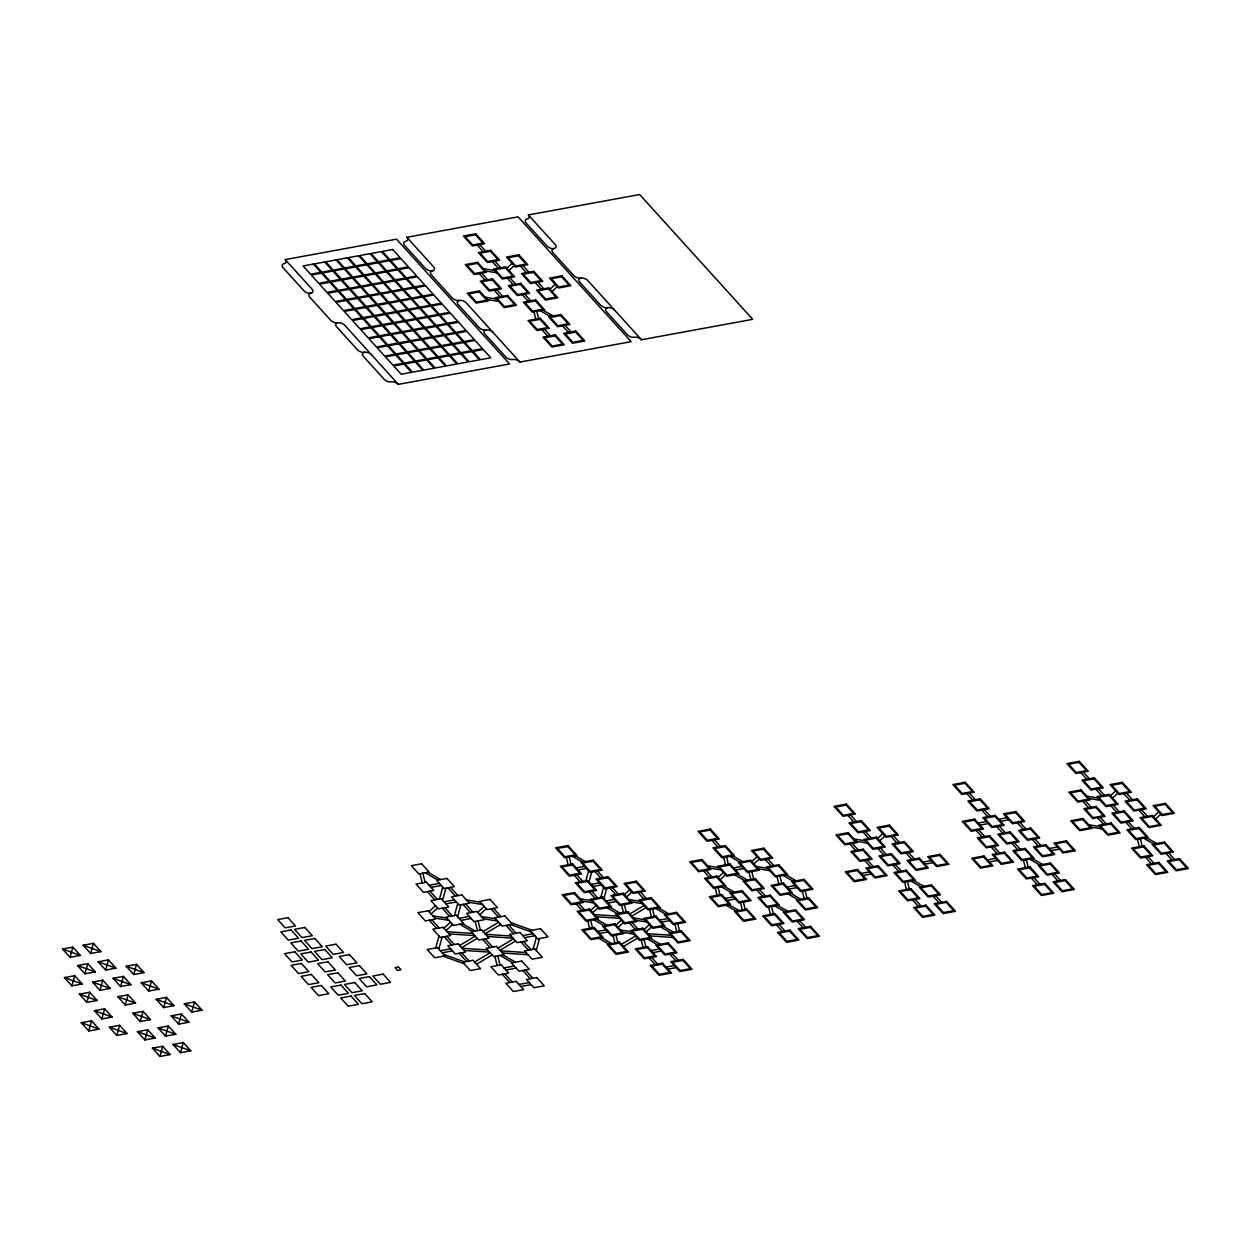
<?xml version="1.0" encoding="UTF-8"?>
<svg xmlns="http://www.w3.org/2000/svg" width="1251" height="1251" viewBox="0 0 1251 1251"><rect width="100%" height="100%" fill="white"/><g stroke="black" fill="none" stroke-linecap="round" stroke-linejoin="round"><path stroke-width="1.5" d="M70.04 957.296L72.855 947.132L62.55 949.024L70.04 957.296L80.345 955.404L72.855 947.132M71.901 985.866L74.716 975.717L64.411 977.594L71.901 985.866L82.191 983.974L74.716 975.717M85.005 973.825L87.82 963.661L77.531 965.553L85.005 973.825L95.311 971.933L87.82 963.661M90.635 953.512L93.45 943.348L83.16 945.24L90.635 953.512L100.94 951.62L93.45 943.348M86.866 1002.395L89.681 992.246L79.392 994.138L86.866 1002.395L97.171 1000.503L89.681 992.246M88.727 1030.98L91.542 1020.816L81.237 1022.708L88.727 1030.98L99.032 1029.088L91.542 1020.816M99.986 990.354L102.801 980.19L92.496 982.082L99.986 990.354L110.291 988.462L102.801 980.19M105.616 970.041L108.43 959.877L98.125 961.769L105.616 970.041L115.921 968.149L108.43 959.877M101.847 1018.924L104.662 1008.775L94.357 1010.667L101.847 1018.924L112.152 1017.032L104.662 1008.775M120.596 986.57L123.411 976.405L113.106 978.298L120.596 986.57L130.886 984.678L123.411 976.405M116.828 1035.453L119.643 1025.304L109.337 1027.196L116.828 1035.453L127.117 1033.561L119.643 1025.304M125.272 1004.991L128.087 994.826L117.782 996.719L125.272 1004.991L135.561 1003.099L128.087 994.826M133.701 974.513L136.515 964.365L126.226 966.257L133.701 974.513L144.006 972.621L136.515 964.365M140.237 1021.52L143.052 1011.355L132.747 1013.247L140.237 1021.52L150.542 1019.628L143.052 1011.355M148.681 991.042L151.496 980.893L141.191 982.786L148.681 991.042L158.986 989.15L151.496 980.893M144.913 1039.941L147.727 1029.776L137.422 1031.668L144.913 1039.941L155.218 1038.049L147.727 1029.776M163.662 1007.587L166.477 997.422L156.172 999.314L163.662 1007.587L173.967 1005.695L166.477 997.422M159.893 1056.469L162.708 1046.321L152.403 1048.197L159.893 1056.469L170.183 1054.577L162.708 1046.321M165.523 1036.156L168.338 1026.008L158.033 1027.884L165.523 1036.156L175.812 1034.264L168.338 1026.008M178.627 1024.116L181.442 1013.951L171.152 1015.843L178.627 1024.116L188.932 1022.223L181.442 1013.951M180.488 1052.685L183.303 1042.536L172.998 1044.429L180.488 1052.685L190.793 1050.793L183.303 1042.536M191.747 1012.059L194.562 1001.91L184.257 1003.802L191.747 1012.059L202.052 1010.167L194.562 1001.91M439.461 899.047L442.76 887.1M442.604 900.173L445.919 888.226M435.692 947.945L438.992 935.983M438.835 949.071L442.135 937.108M454.426 915.576L457.741 903.629M457.569 916.702L460.884 904.754M533.082 949.337L536.382 937.39M536.226 950.463L539.525 938.516M585.843 880.829L588.58 870.915M588.986 881.955L591.723 872.041M600.808 897.358L603.561 887.444M603.952 898.484L606.704 888.57M506.905 268.167L512.144 263.336M509.001 270.466L514.239 265.65M549.971 289.169L555.209 284.352M552.066 291.483L557.305 286.667M428.984 911.666L435.536 905.646M431.079 913.981L437.631 907.96M443.964 928.211L450.516 922.175M446.06 930.509L452.612 924.489M477.679 912.37L484.231 906.35M479.774 914.684L486.326 908.664M590.722 910.4L595.961 905.583M592.802 912.698L598.056 907.882M624.437 894.559L629.675 889.742M626.532 896.873L631.771 892.057M615.992 925.036L621.247 920.22M618.088 927.351L623.326 922.519M644.077 929.524L649.332 924.692M646.173 931.823L651.427 927.007M718.137 877.389L723.375 872.572M720.232 879.703L725.471 874.871M751.851 861.564L757.105 856.732M753.946 863.862L759.185 859.046M877.53 838.483L882.784 833.666M879.625 840.797L884.879 835.981M1110.466 795.73L1115.704 790.898M1112.561 798.029L1117.8 793.212M1153.531 816.731L1158.77 811.915M1155.627 819.045L1160.865 814.229M459.617 945.49L475.224 936.201M483.042 931.542L498.649 922.253M461.588 947.664L477.21 938.375M485.013 933.731L500.619 924.442M474.598 962.019L490.204 952.73M498.007 948.086L513.629 938.782M476.568 964.193L492.175 954.904M499.978 950.26L515.6 940.971M629.925 913.887L643.968 905.521M631.896 916.06L645.938 907.694M621.481 944.349L635.524 935.983M623.451 946.522L637.494 938.156M285.259 259.598L396.52 239.16L509.595 363.963L398.334 384.385A5.317 2.955 21.6 0 0 391.266 381.852A5.317 2.955 21.6 0 1 384.182 379.334L363.369 356.332A5.317 2.955 21.6 0 1 364.479 352.297A5.317 2.955 21.6 0 1 357.411 349.764L336.582 326.777A5.317 2.955 21.6 0 1 337.707 322.742A5.317 2.955 21.6 0 1 330.639 320.209L309.81 297.222A5.317 2.955 21.6 0 1 310.92 293.187A5.317 2.955 21.6 0 0 312.046 289.153L285.259 259.598A5.317 2.955 21.6 0 1 284.149 263.633A5.317 2.955 21.6 0 0 283.023 267.667L303.852 290.654A5.317 2.955 21.6 0 0 310.92 293.187M406.825 237.268L518.086 216.845L631.145 341.648L519.884 362.071A5.317 2.955 21.6 0 0 512.816 359.537A5.317 2.955 21.6 0 1 505.748 357.004L484.919 334.017A5.317 2.955 21.6 0 1 486.045 329.983A5.317 2.955 21.6 0 1 478.977 327.449L458.147 304.462A5.317 2.955 21.6 0 1 459.258 300.428A5.317 2.955 21.6 0 1 452.19 297.894L431.376 274.907A5.317 2.955 21.6 0 1 432.486 270.873A5.317 2.955 21.6 0 0 433.612 266.838L406.825 237.268A5.317 2.955 21.6 0 1 405.715 241.302A5.317 2.955 21.6 0 0 404.589 245.352L425.418 268.339A5.317 2.955 21.6 0 0 432.486 270.873M528.391 214.953L639.652 194.531L752.711 319.333L641.45 339.756A5.317 2.955 21.6 0 0 634.382 337.223A5.317 2.955 21.6 0 1 627.314 334.689L606.485 311.702A5.317 2.955 21.6 0 1 607.611 307.668A5.317 2.955 21.6 0 1 600.543 305.135L579.713 282.147A5.317 2.955 21.6 0 1 580.824 278.113A5.317 2.955 21.6 0 1 573.756 275.58L552.926 252.593A5.317 2.955 21.6 0 1 554.052 248.558A5.317 2.955 21.6 0 0 555.163 244.508L528.391 214.953A5.317 2.955 21.6 0 1 527.265 218.988A5.317 2.955 21.6 0 0 526.155 223.022L546.984 246.025A5.317 2.955 21.6 0 0 554.052 248.558M429.109 885.286L439.414 883.394M430.985 887.35L441.275 885.458M576.242 867.897L584.483 866.38M578.118 869.961L586.359 868.444M444.089 901.815L454.379 899.922M445.95 903.879L456.255 901.987M591.207 884.426L599.448 882.909M593.083 886.49L601.324 884.973M459.054 918.343L469.36 916.451M733.602 867.944L741.843 866.427M978.173 823.049L986.413 821.532M998.783 819.264L1007.024 817.747M460.931 920.408L471.236 918.515M735.479 870.008L743.72 868.491M980.049 825.113L988.29 823.596M1000.644 821.328L1008.885 819.812M606.188 900.955L614.429 899.438M608.064 903.019L616.305 901.502M440.321 950.697L450.61 948.805M522.73 935.576L533.035 933.684M725.158 898.406L733.399 896.904M786.973 887.068L795.214 885.552M861.141 873.448L869.382 871.931M922.957 862.095L931.197 860.579M442.182 952.777L452.487 950.885M524.607 937.64L534.896 935.748M727.034 900.47L735.275 898.969M788.849 889.133L797.09 887.616M863.018 875.512L871.259 873.996M924.833 864.16L933.074 862.658M597.743 931.416L605.984 929.9M659.558 920.064L667.799 918.562M987.524 859.89L995.765 858.374M1049.323 848.538L1057.58 847.021M599.62 933.481L607.861 931.979M661.435 922.143L669.676 920.627M989.385 861.955L997.626 860.438M1051.2 850.602L1059.441 849.085M503.981 967.93L514.286 966.038M505.857 969.994L516.163 968.102M651.114 950.541L659.355 949.024M652.991 952.605L661.232 951.088M518.962 984.459L529.267 982.567M520.838 986.523L531.128 984.646M666.095 967.07L674.336 965.553M667.956 969.134L676.197 967.617M594.522 914.59L617.556 916.154M596.492 916.78L619.526 918.328M647.893 933.715L670.927 935.263M649.863 935.889L672.897 937.452M447.139 931.714L472.737 933.434M485.529 934.309L511.127 936.029M449.109 933.887L474.708 935.623M487.499 936.483L513.098 938.203M462.119 948.242L487.718 949.978M500.509 950.838L526.108 952.558M464.09 950.416L489.688 952.152M502.48 953.012L528.078 954.732M483.308 268.637L494.536 270.435M485.404 270.951L496.631 272.749M485.169 297.222L496.397 299.005M487.249 299.521L498.492 301.319M1086.869 796.199L1098.097 797.997M1088.949 798.513L1100.192 800.296M1088.73 824.769L1099.957 826.567M1090.809 827.083L1102.053 828.881M853.933 838.968L865.176 840.75M856.028 841.266L867.271 843.065M756.339 866.521L767.582 868.303M758.434 868.82L769.678 870.618M707.644 865.817L718.887 867.615M709.739 868.131L720.983 869.914M628.925 899.532L640.168 901.314M631.02 901.83L642.263 903.629M580.229 898.828L591.473 900.611M582.325 901.142L593.568 902.925M633.6 917.953L644.844 919.735M635.696 920.251L646.939 922.05M466.451 899.969L480.493 902.221M468.546 902.284L482.589 904.52M620.48 929.993L631.724 931.792M622.576 932.308L633.819 934.09M481.432 916.498L495.474 918.75M483.511 918.813L497.57 921.064M432.737 915.81L446.779 918.046M434.816 918.109L448.874 920.361M511.112 922.753L532.05 930.244M510.611 924.536L531.55 932.042M443.667 954.404L464.606 961.91M443.167 956.202L464.105 963.708M83.16 945.24L100.94 951.62M126.226 966.257L144.006 972.621M62.55 949.024L80.345 955.404M98.125 961.769L115.921 968.149M141.191 982.786L158.986 989.15M77.531 965.553L95.311 971.933M113.106 978.298L130.886 984.678M184.257 1003.802L202.052 1010.167M156.172 999.314L173.967 1005.695M92.496 982.082L110.291 988.462M64.411 977.594L82.191 983.974M117.782 996.719L135.561 1003.099M171.152 1015.843L188.932 1022.223M79.392 994.138L97.171 1000.503M132.747 1013.247L150.542 1019.628M158.033 1027.884L175.812 1034.264M94.357 1010.667L112.152 1017.032M137.422 1031.668L155.218 1038.049M172.998 1044.429L190.793 1050.793M109.337 1027.196L127.117 1033.561M81.237 1022.708L99.032 1029.088M152.403 1048.197L170.183 1054.577M542.981 310.123L553.098 315.971M540.104 310.655L550.221 316.503M1146.542 837.685L1156.659 843.534M1143.664 838.201L1153.782 844.065M1032.497 858.608L1042.615 864.472M1029.62 859.14L1039.737 865.004M913.621 880.438L923.738 886.302M910.744 880.97L920.845 886.818M786.081 874.934L796.183 880.798M783.204 875.465L793.306 881.314M732.711 855.809L742.813 861.673M729.833 856.341L739.935 862.205M790.757 893.355L800.859 899.219M787.864 893.886L797.982 899.735M737.386 874.23L747.488 880.094M734.509 874.762L744.611 880.626M777.637 905.411L787.739 911.26M774.76 905.927L784.862 911.791M724.266 886.287L734.384 892.135M721.389 886.818L731.491 892.667M728.942 904.708L739.044 910.556M726.065 905.239L736.167 911.088M575.351 855.762L585.452 861.626M572.458 856.294L582.575 862.142M658.667 907.945L668.769 913.793M655.79 908.476L665.892 914.325M663.343 926.365L673.445 932.214M660.45 926.897L670.567 932.746M609.972 907.241L620.074 913.105M607.095 907.773L617.196 913.637M650.223 938.406L660.325 944.27M647.346 938.938L657.447 944.802M596.852 919.297L606.954 925.146M593.975 919.813L604.077 925.677M601.528 937.718L611.63 943.567M598.65 938.25L608.752 944.098M427.983 872.228L440.618 879.562M425.105 872.76L437.741 880.078M462.604 923.723L475.239 931.041M459.727 924.239L472.362 931.573M502.855 954.888L515.49 962.207M499.978 955.42L512.613 962.738M1126.463 793.165L1132.468 799.78M1141.444 809.694L1147.433 816.309M1123.898 793.634L1129.888 800.249M1138.863 810.163L1144.853 816.778M1168.575 852.916L1174.564 859.531M1166.01 853.385L1171.999 860M1083.397 772.148L1089.386 778.763M1098.378 788.677L1104.367 795.292M1113.359 805.222L1119.348 811.821M1128.324 821.751L1134.313 828.35M1080.833 772.633L1086.822 779.232M1095.798 789.162L1101.787 795.761M1110.779 805.691L1116.768 812.306M1125.759 822.22L1131.748 828.834M1147.98 856.7L1153.969 863.315M1145.4 857.17L1151.389 863.784M1085.258 800.734L1091.247 807.348M1100.239 817.263L1106.228 823.877M1082.694 801.203L1088.683 807.818M1097.659 817.732L1103.648 824.346M641.45 339.756L587.892 280.646A5.317 2.955 21.6 0 0 580.824 278.113M522.918 265.603L528.907 272.218M537.883 282.132L543.872 288.746M520.338 266.072L526.327 272.687M535.303 282.617L541.308 289.216M1019.909 822.36L1025.898 828.975M1034.89 838.905L1040.879 845.504M1017.344 822.845L1023.334 829.46M1032.31 839.374L1038.299 845.989M565.014 325.354L571.019 331.968M562.45 325.823L568.439 332.438M1054.546 873.855L1060.535 880.454M1051.966 874.324L1057.955 880.939M479.837 244.602L485.841 251.201M494.817 261.131L500.807 267.73M509.798 277.659L515.787 284.258M524.763 294.188L530.752 300.803M477.272 245.071L483.261 251.686M492.237 261.6L498.226 268.214M507.218 278.129L513.207 284.743M522.199 294.657L528.188 301.272M969.369 793.087L975.358 799.702M984.334 809.616L990.323 816.231M999.314 826.145L1005.304 832.759M1014.28 842.674L1020.284 849.288M966.788 793.556L972.778 800.171M981.754 810.101L987.758 816.7M996.734 826.63L1002.723 833.229M1011.715 843.158L1017.704 849.773M544.42 329.138L550.409 335.753M541.839 329.607L547.829 336.222M1033.936 877.639L1039.925 884.238M1031.356 878.108L1037.345 884.723M481.698 273.171L487.687 279.786M496.678 289.7L502.667 296.315M479.133 273.641L485.122 280.255M494.098 290.169L500.087 296.784M978.704 829.929L984.693 836.544M993.685 846.458L999.674 853.073M976.14 830.398L982.129 837.013M991.105 846.943L997.094 853.542M519.884 362.071L466.342 302.961A5.317 2.955 21.6 0 0 459.258 300.428M893.542 835.934L899.532 842.533M908.523 852.463L914.512 859.077M890.962 836.403L896.951 843.018M905.943 852.932L911.932 859.546M935.654 895.669L941.643 902.284M933.074 896.154L939.063 902.753M850.477 814.917L856.466 821.532M865.457 831.446L871.447 838.061M880.423 847.975L886.412 854.589M895.403 864.504L901.392 871.118M847.897 815.386L853.886 822.001M862.877 831.915L868.866 838.53M877.858 848.444L883.847 855.058M892.823 864.973L898.812 871.587M915.044 899.453L921.049 906.068M912.479 899.922L918.469 906.537M852.338 843.487L858.327 850.101M867.318 860.016L873.307 866.63M849.757 843.972L855.747 850.571M864.738 860.5L870.727 867.115M398.334 384.385L344.776 325.276A5.317 2.955 21.6 0 0 337.707 322.742M767.864 858.999L773.853 865.614M765.284 859.468L771.273 866.083M799.67 920.642L805.66 927.257M797.09 921.111L803.079 927.726M714.493 839.874L720.482 846.489M759.42 889.477L765.409 896.076M711.913 840.359L717.902 846.958M756.839 889.946L762.829 896.56M779.06 924.426L785.049 931.041M776.496 924.896L782.485 931.51M706.049 870.352L712.038 876.967M703.469 870.821L709.458 877.436M640.449 892.01L646.439 898.625M637.869 892.479L643.858 899.094M597.384 870.993L603.373 877.608M612.349 887.522L618.338 894.137M672.256 953.653L678.245 960.252M594.804 871.478L600.793 878.077M609.784 888.007L615.773 894.606M669.676 954.122L675.665 960.737M632.005 922.472L637.994 929.086M629.425 922.957L635.414 929.571M576.774 874.777L582.763 881.392M591.754 891.306L597.743 897.921M651.646 957.437L657.635 964.036M574.193 875.247L580.183 881.861M589.174 891.775L595.163 898.39M649.081 957.906L655.071 964.521M578.634 903.363L584.624 909.977M576.054 903.832L582.043 910.447M493.598 908.382L501.088 916.655M508.563 924.911L516.053 933.183M523.543 941.456L531.034 949.712M491.017 908.867L498.508 917.124M505.998 925.396L513.489 933.653M520.963 941.925L528.454 950.181M450.532 887.381L458.022 895.638M465.497 903.91L472.987 912.167M525.404 970.025L532.895 978.298M447.952 887.85L455.442 896.107M462.933 904.379L470.423 912.651M522.824 970.495L530.315 978.767M485.153 938.86L492.644 947.116M482.573 939.329L490.064 947.601M429.922 891.165L437.412 899.422M444.903 907.694L452.393 915.951M504.794 973.81L512.284 982.066M427.357 891.635L434.832 899.891M442.322 908.163L449.813 916.42M502.23 974.279L509.72 982.551M431.783 919.735L439.273 928.007M446.763 936.264L454.254 944.536M461.728 952.793L469.219 961.065M429.202 920.204L436.693 928.477M444.183 936.733L451.674 945.005M459.164 953.262L466.639 961.534M1140.365 838.811L1142.241 846.176M1137.487 839.343L1139.348 846.708M1026.32 859.75L1028.197 867.115M1023.443 860.281L1025.32 867.647M907.444 881.58L909.305 888.945M904.567 882.111L906.428 889.477M805.175 890.712L807.036 898.077M802.298 891.244L804.158 898.609M779.905 876.075L781.766 883.441M777.012 876.607L778.888 883.972M771.46 906.537L773.321 913.902M768.567 907.069L770.444 914.434M751.804 871.587L753.681 878.953M748.927 872.119L750.788 879.484M743.36 902.065L745.236 909.43M740.483 902.581L742.359 909.962M726.534 856.951L728.395 864.316M723.657 857.482L725.517 864.848M718.09 887.412L719.95 894.793M715.212 887.944L717.073 895.309M536.804 311.249L538.681 318.63M533.927 311.78L535.803 319.146M677.761 923.723L679.621 931.088M674.883 924.254L676.744 931.62M652.475 909.086L654.351 916.451M649.597 909.602L651.474 916.983M644.03 939.548L645.907 946.913M641.153 940.08L643.03 947.445M624.39 904.598L626.266 911.963M621.512 905.13L623.373 912.495M615.945 935.06L617.822 942.441M613.068 935.592L614.929 942.957M590.675 920.423L592.536 927.789M587.782 920.955L589.659 928.32M569.158 856.904L571.035 864.269M566.281 857.42L568.157 864.801M497.71 955.827L500.04 965.037M494.817 956.358L497.163 965.569M478.054 920.877L480.4 930.087M475.177 921.408L477.507 930.619M422.822 873.182L425.168 882.393M419.945 873.714L422.291 882.925M364.479 352.297A5.317 2.955 21.6 0 1 371.547 354.831M486.045 329.983A5.317 2.955 21.6 0 1 493.113 332.516M607.611 307.668A5.317 2.955 21.6 0 1 614.679 310.201M475.755 233.781L463.386 236.048L472.378 245.962L484.731 243.695L475.755 233.781M313.36 264.07L303.055 265.963L310.545 274.235L320.85 272.343L313.36 264.07M324.681 261.991L314.392 263.883L321.867 272.155L332.172 270.263L324.681 261.991M336.019 259.911L325.713 261.803L333.204 270.075L343.509 268.183L336.019 259.911M347.356 257.831L337.051 259.723L344.541 267.995L354.846 266.103L347.356 257.831M358.677 255.751L348.388 257.643L355.878 265.9L366.168 264.024L358.677 255.751M370.015 253.672L359.709 255.564L367.2 263.82L377.505 261.944L370.015 253.672M381.352 251.592L371.047 253.484L378.537 261.74L388.842 259.848L381.352 251.592M392.689 249.512L382.384 251.404L389.874 259.661L400.164 257.769L392.689 249.512M475.474 234.797L465.169 236.689L472.659 244.946L482.964 243.054L475.474 234.797M321.585 273.171L311.296 275.048L318.786 283.32L329.076 281.428L321.585 273.171M332.922 271.092L322.617 272.968L330.108 281.24L340.413 279.348L332.922 271.092M344.26 268.996L333.954 270.888L341.445 279.161L351.75 277.269L344.26 268.996M355.597 266.916L345.292 268.809L352.782 277.081L363.071 275.189L355.597 266.916M366.918 264.837L356.613 266.729L364.104 275.001L374.409 273.109L366.918 264.837M378.255 262.757L367.95 264.649L375.441 272.921L385.746 271.029L378.255 262.757M389.593 260.677L379.288 262.569L386.778 270.841L397.067 268.949L389.593 260.677M400.914 258.597L390.609 260.489L398.099 268.762L408.405 266.87L400.914 258.597M490.72 250.309L478.367 252.577L487.343 262.491L499.712 260.224L490.72 250.309M490.439 251.326L480.149 253.218L487.624 261.475L497.929 259.582L490.439 251.326M329.826 282.257L319.521 284.149L327.011 292.406L337.317 290.513L329.826 282.257M341.163 280.177L330.858 282.069L338.349 290.326L348.654 288.434L341.163 280.177M352.501 278.097L342.195 279.989L349.686 288.246L359.975 286.354L352.501 278.097M363.822 276.018L353.517 277.91L361.007 286.166L371.312 284.274L363.822 276.018M375.159 273.938L364.854 275.83L372.345 284.086L382.65 282.194L375.159 273.938M386.496 271.858L376.191 273.75L383.682 282.007L393.971 280.115L386.496 271.858M397.818 269.778L387.513 271.67L395.003 279.927L405.308 278.035L397.818 269.778M409.155 267.698L398.85 269.591L406.34 277.847L416.646 275.955L409.155 267.698M477.616 262.35L465.247 264.618L474.238 274.548L486.592 272.28L477.616 262.35M518.821 254.797L506.452 257.065L515.443 266.979L527.797 264.712L518.821 254.797M477.335 263.367L467.03 265.259L474.52 273.531L484.825 271.639L477.335 263.367M518.539 255.798L508.234 257.69L515.725 265.963L526.03 264.07L518.539 255.798M338.067 291.342L327.762 293.234L335.252 301.507L345.557 299.614L338.067 291.342M349.404 289.262L339.099 291.155L346.59 299.427L356.879 297.535L349.404 289.262M360.726 287.183L350.421 289.075L357.911 297.347L368.216 295.455L360.726 287.183M372.063 285.103L361.758 286.995L369.248 295.267L379.553 293.375L372.063 285.103M383.4 283.023L373.095 284.915L380.585 293.187L390.875 291.295L383.4 283.023M394.722 280.943L384.417 282.835L391.907 291.108L402.212 289.216L394.722 280.943M406.059 278.864L395.754 280.756L403.244 289.028L413.549 287.136L406.059 278.864M417.396 276.784L407.091 278.676L414.581 286.948L424.871 285.056L417.396 276.784M505.701 266.838L493.347 269.106L502.323 279.02L514.693 276.752L505.701 266.838M505.42 267.855L495.115 269.747L502.605 278.003L512.91 276.111L505.42 267.855M346.308 300.443L336.003 302.335L343.493 310.592L353.783 308.7L346.308 300.443M357.63 298.363L347.325 300.256L354.815 308.512L365.12 306.62L357.63 298.363M368.967 296.284L358.662 298.176L366.152 306.432L376.457 304.54L368.967 296.284M380.304 294.204L369.999 296.096L377.489 304.353L387.779 302.461L380.304 294.204M391.626 292.124L381.32 294.016L388.811 302.273L399.116 300.381L391.626 292.124M402.963 290.044L392.658 291.921L400.148 300.193L410.453 298.301L402.963 290.044M414.3 287.949L403.995 289.841L411.485 298.113L421.775 296.221L414.3 287.949M425.621 285.869L415.332 287.761L422.807 296.034L433.112 294.141L425.621 285.869M492.581 278.879L480.228 281.162L489.204 291.076L501.573 288.809L492.581 278.879M533.802 271.326L521.432 273.594L530.424 283.508L542.778 281.24L533.802 271.326M492.3 279.896L482.01 281.788L489.485 290.06L499.79 288.168L492.3 279.896M533.52 272.343L523.215 274.235L530.705 282.491L540.995 280.599L533.52 272.343M354.533 309.529L344.244 311.421L351.719 319.693L362.024 317.801L354.533 309.529M365.871 307.449L355.565 309.341L363.056 317.613L373.361 315.721L365.871 307.449M377.208 305.369L366.903 307.261L374.393 315.533L384.683 313.641L377.208 305.369M388.529 303.289L378.24 305.181L385.715 313.438L396.02 311.562L388.529 303.289M399.867 301.21L389.561 303.102L397.052 311.358L407.357 309.482L399.867 301.21M411.204 299.13L400.899 301.022L408.389 309.278L418.678 307.386L411.204 299.13M422.525 297.05L412.236 298.942L419.71 307.199L430.016 305.307L422.525 297.05M433.862 294.97L423.557 296.862L431.048 305.119L441.353 303.227L433.862 294.97M479.477 290.936L467.108 293.203L476.099 303.117L488.453 300.85L479.477 290.936M520.682 283.367L508.313 285.635L517.304 295.549L529.658 293.281L520.682 283.367M561.887 275.799L549.517 278.066L558.509 287.996L570.878 285.728L561.887 275.799M479.196 291.952L468.89 293.844L476.381 302.101L486.67 300.209L479.196 291.952M520.4 284.384L510.095 286.276L517.586 294.532L527.891 292.656L520.4 284.384M561.605 276.815L551.3 278.707L558.79 286.979L569.096 285.087L561.605 276.815M362.774 318.63L352.469 320.506L359.96 328.778L370.265 326.886L362.774 318.63M374.112 316.534L363.806 318.426L371.297 326.699L381.586 324.807L374.112 316.534M385.433 314.454L375.144 316.347L382.618 324.619L392.923 322.727L385.433 314.454M396.77 312.375L386.465 314.267L393.956 322.539L404.261 320.647L396.77 312.375M408.107 310.295L397.802 312.187L405.293 320.459L415.598 318.567L408.107 310.295M419.429 308.215L409.14 310.107L416.614 318.38L426.919 316.487L419.429 308.215M430.766 306.135L420.461 308.027L427.951 316.3L438.257 314.408L430.766 306.135M442.103 304.056L431.798 305.948L439.289 314.22L449.594 312.328L442.103 304.056M507.562 295.408L495.193 297.691L504.184 307.605L516.554 305.338L507.562 295.408M548.767 287.855L536.413 290.123L545.389 300.037L557.758 297.769L548.767 287.855M507.28 296.424L496.975 298.317L504.466 306.589L514.771 304.697L507.28 296.424M548.485 288.872L538.18 290.764L545.671 299.02L555.976 297.128L548.485 288.872M371.015 327.715L360.71 329.607L368.201 337.864L378.506 335.972L371.015 327.715M382.337 325.635L372.047 327.527L379.522 335.784L389.827 333.892L382.337 325.635M393.674 323.556L383.369 325.448L390.859 333.704L401.164 331.812L393.674 323.556M405.011 321.476L394.706 323.368L402.196 331.624L412.502 329.732L405.011 321.476M416.333 319.396L406.043 321.288L413.518 329.545L423.823 327.653L416.333 319.396M427.67 317.316L417.365 319.208L424.855 327.465L435.16 325.573L427.67 317.316M439.007 315.236L428.702 317.129L436.192 325.385L446.498 323.493L439.007 315.236M450.329 313.157L440.039 315.049L447.514 323.305L457.819 321.413L450.329 313.157M535.647 299.896L523.293 302.163L532.269 312.093L544.638 309.81L535.647 299.896M535.365 300.912L525.076 302.805L532.551 311.077L542.856 309.185L535.365 300.912M379.241 336.8L368.951 338.693L376.426 346.965L386.731 345.073L379.241 336.8M390.578 334.721L380.273 336.613L387.763 344.885L398.068 342.993L390.578 334.721M401.915 332.641L391.61 334.533L399.1 342.805L409.405 340.913L401.915 332.641M413.237 330.561L402.947 332.453L410.422 340.725L420.727 338.833L413.237 330.561M424.574 328.481L414.269 330.373L421.759 338.646L432.064 336.754L424.574 328.481M435.911 326.402L425.606 328.294L433.096 336.566L443.401 334.674L435.911 326.402M447.233 324.322L436.943 326.214L444.418 334.486L454.723 332.594L447.233 324.322M458.57 322.242L448.265 324.134L455.755 332.406L466.06 330.514L458.57 322.242M387.482 345.901L377.176 347.794L384.667 356.05L394.972 354.158L387.482 345.901M398.819 343.822L388.514 345.714L396.004 353.97L406.309 352.078L398.819 343.822M410.14 341.742L399.851 343.634L407.326 351.891L417.631 349.999L410.14 341.742M421.478 339.662L411.172 341.554L418.663 349.811L428.968 347.919L421.478 339.662M432.815 337.582L422.51 339.459L430 347.731L440.305 345.839L432.815 337.582M444.136 335.503L433.847 337.379L441.337 345.651L451.627 343.759L444.136 335.503M455.473 333.407L445.168 335.299L452.659 343.572L462.964 341.679L455.473 333.407M466.811 331.327L456.506 333.219L463.996 341.492L474.301 339.6L466.811 331.327M540.323 318.317L527.969 320.584L536.945 330.514L549.314 328.231L540.323 318.317M560.933 314.533L548.563 316.8L557.555 326.73L569.909 324.462L560.933 314.533M540.041 319.333L529.736 321.226L537.226 329.498L547.531 327.606L540.041 319.333M560.651 315.549L550.346 317.441L557.837 325.713L568.142 323.821L560.651 315.549M395.723 354.987L385.417 356.879L392.908 365.151L403.213 363.259L395.723 354.987M407.044 352.907L396.755 354.799L404.245 363.071L414.534 361.179L407.044 352.907M418.381 350.827L408.076 352.719L415.567 360.976L425.872 359.1L418.381 350.827M429.719 348.748L419.413 350.64L426.904 358.896L437.209 357.02L429.719 348.748M441.056 346.668L430.751 348.56L438.241 356.816L448.53 354.924L441.056 346.668M452.377 344.588L442.072 346.48L449.562 354.737L459.868 352.845L452.377 344.588M463.714 342.508L453.409 344.4L460.9 352.657L471.205 350.765L463.714 342.508M475.052 340.428L464.746 342.321L472.237 350.577L482.526 348.685L475.052 340.428M555.303 334.846L542.934 337.113L551.926 347.043L564.279 344.76L555.303 334.846M575.898 331.062L563.544 333.329L572.536 343.259L584.889 340.991L575.898 331.062M555.022 335.862L544.717 337.754L552.207 346.027L562.512 344.134L555.022 335.862M575.616 332.078L565.327 333.97L572.817 342.242L583.107 340.35L575.616 332.078M403.964 364.072L393.658 365.964L401.149 374.237L411.438 372.345L403.964 364.072M415.285 361.992L404.98 363.885L412.47 372.157L422.775 370.265L415.285 361.992M426.622 359.913L416.317 361.805L423.808 370.077L434.113 368.185L426.622 359.913M437.959 357.833L427.654 359.725L435.145 367.997L445.434 366.105L437.959 357.833M449.281 355.753L438.976 357.645L446.466 365.918L456.771 364.025L449.281 355.753M460.618 353.673L450.313 355.565L457.803 363.838L468.109 361.946L460.618 353.673M471.955 351.594L461.65 353.486L469.141 361.758L479.43 359.866L471.955 351.594M483.277 349.514L472.972 351.406L480.462 359.678L490.767 357.786L483.277 349.514M421.634 863.769L411.329 865.661L418.819 873.917L429.109 872.025L421.634 863.769M568.017 845.535L555.647 847.818L564.639 857.733L576.992 855.465L568.017 845.535M567.735 846.552L557.43 848.444L564.92 856.716L575.21 854.824L567.735 846.552M710.396 829.069L698.042 831.336L707.018 841.251L719.388 838.983L710.396 829.069M846.38 804.096L834.026 806.363L843.002 816.293L855.371 814.01L846.38 804.096M965.272 782.282L952.902 784.549L961.894 794.463L974.248 792.196L965.272 782.282M1079.316 761.343L1066.947 763.61L1075.938 773.525L1088.292 771.257L1079.316 761.343M426.294 882.19L416.004 884.082L423.479 892.338L433.784 890.446L426.294 882.19M446.904 878.405L436.599 880.297L444.089 888.554L454.394 886.662L446.904 878.405M710.115 830.085L699.809 831.978L707.3 840.234L717.605 838.342L710.115 830.085M846.098 805.112L835.809 807.004L843.283 815.277L853.589 813.385L846.098 805.112M964.99 783.282L954.685 785.175L962.175 793.447L972.48 791.555L964.99 783.282M1079.034 762.359L1068.729 764.252L1076.22 772.508L1086.525 770.616L1079.034 762.359M572.677 863.956L560.323 866.239L569.299 876.153L581.668 873.886L572.677 863.956M593.287 860.188L580.917 862.455L589.909 872.369L602.278 870.102L593.287 860.188M572.395 864.973L562.106 866.865L569.58 875.137L579.885 873.245L572.395 864.973M593.005 861.204L582.7 863.081L590.191 871.353L600.496 869.461L593.005 861.204M287.98 917.687L277.675 919.579L285.165 927.835L295.471 925.959L287.98 917.687M725.377 845.598L713.007 847.865L721.999 857.779L734.353 855.512L725.377 845.598M861.36 820.625L848.991 822.892L857.983 832.822L870.352 830.555L861.36 820.625M980.252 798.81L967.883 801.078L976.875 810.992L989.228 808.725L980.252 798.81M1094.281 777.872L1081.927 780.139L1090.903 790.053L1103.273 787.786L1094.281 777.872M441.275 898.718L430.97 900.611L438.46 908.867L448.765 906.975L441.275 898.718M461.885 894.934L451.58 896.826L459.07 905.083L469.36 903.191L461.885 894.934M725.095 846.614L714.79 848.506L722.28 856.763L732.586 854.871L725.095 846.614M861.079 821.641L850.774 823.533L858.264 831.806L868.569 829.913L861.079 821.641M979.971 799.827L969.666 801.703L977.156 809.976L987.446 808.083L979.971 799.827M1094 778.888L1083.71 780.78L1091.185 789.037L1101.49 787.145L1094 778.888M291.092 929.962L280.787 931.854L288.277 940.127L298.582 938.234L291.092 929.962M304.822 927.444L294.532 929.337L302.007 937.609L312.312 935.717L304.822 927.444M587.657 880.501L575.288 882.768L584.28 892.682L596.649 890.415L587.657 880.501M608.267 876.716L595.898 878.984L604.89 888.898L617.243 886.631L608.267 876.716M701.952 859.531L689.598 861.798L698.574 871.728L710.943 869.445L701.952 859.531M763.767 848.178L751.413 850.461L760.389 860.375L772.758 858.108L763.767 848.178M848.241 832.681L835.887 834.949L844.863 844.863L857.232 842.595L848.241 832.681M889.445 825.113L877.092 827.38L886.068 837.294L898.437 835.027L889.445 825.113M1081.177 789.913L1068.807 792.18L1077.799 802.11L1090.153 799.827L1081.177 789.913M1122.382 782.344L1110.012 784.627L1119.004 794.541L1131.357 792.274L1122.382 782.344M428.155 910.759L417.865 912.651L425.34 920.924L435.645 919.032L428.155 910.759M489.97 899.406L479.665 901.299L487.155 909.571L497.46 907.679L489.97 899.406M587.376 881.502L577.071 883.394L584.561 891.666L594.866 889.774L587.376 881.502M607.986 877.733L597.681 879.625L605.171 887.882L615.461 885.989L607.986 877.733M701.67 860.547L691.381 862.439L698.856 870.712L709.161 868.82L701.67 860.547M763.485 849.194L753.18 851.087L760.671 859.359L770.976 857.467L763.485 849.194M847.959 833.698L837.654 835.59L845.144 843.846L855.449 841.954L847.959 833.698M889.164 826.129L878.874 828.021L886.349 836.278L896.654 834.386L889.164 826.129M1080.895 790.929L1070.59 792.821L1078.081 801.093L1088.37 799.201L1080.895 790.929M1122.1 783.361L1111.795 785.253L1119.285 793.525L1129.59 791.633L1122.1 783.361M301.069 940.987L290.779 942.879L298.254 951.151L308.559 949.259L301.069 940.987M314.814 938.469L304.509 940.361L311.999 948.618L322.305 946.726L314.814 938.469M574.537 892.542L562.184 894.809L571.16 904.723L583.529 902.456L574.537 892.542M636.352 881.189L623.983 883.456L632.975 893.386L645.344 891.119L636.352 881.189M730.052 864.019L717.683 866.286L726.675 876.2L739.028 873.933L730.052 864.019M750.647 860.235L738.293 862.502L747.269 872.416L759.638 870.149L750.647 860.235M876.341 837.154L863.972 839.437L872.963 849.351L885.317 847.083L876.341 837.154M974.623 819.124L962.254 821.391L971.245 831.305L983.599 829.038L974.623 819.124M995.217 815.339L982.864 817.607L991.84 827.521L1004.209 825.253L995.217 815.339M1015.828 811.555L1003.458 813.822L1012.45 823.737L1024.804 821.469L1015.828 811.555M1109.262 794.401L1096.892 796.668L1105.884 806.582L1118.253 804.315L1109.262 794.401M456.255 915.247L445.95 917.139L453.441 925.396L463.746 923.504L456.255 915.247M476.85 911.463L466.56 913.355L474.035 921.612L484.34 919.72L476.85 911.463M574.256 893.558L563.951 895.45L571.441 903.707L581.746 901.815L574.256 893.558M636.071 882.205L625.766 884.097L633.256 892.37L643.561 890.477L636.071 882.205M729.771 865.035L719.466 866.927L726.956 875.184L737.261 873.292L729.771 865.035M750.365 861.251L740.076 863.143L747.551 871.4L757.856 869.508L750.365 861.251M876.06 838.17L865.755 840.062L873.245 848.334L883.534 846.442L876.06 838.17M974.341 820.14L964.036 822.016L971.527 830.289L981.816 828.397L974.341 820.14M994.936 816.356L984.631 818.248L992.121 826.504L1002.426 824.612L994.936 816.356M1015.546 812.571L1005.241 814.464L1012.731 822.72L1023.037 820.828L1015.546 812.571M1108.98 795.417L1098.675 797.309L1106.165 805.566L1116.471 803.674L1108.98 795.417M294.829 951.776L284.524 953.669L292.015 961.925L302.32 960.033L294.829 951.776M336.034 944.208L325.729 946.1L333.219 954.372L343.525 952.48L336.034 944.208M602.638 897.03L590.269 899.297L599.26 909.211L611.614 906.944L602.638 897.03M623.233 893.245L610.879 895.513L619.855 905.427L632.224 903.159L623.233 893.245M716.932 876.06L704.563 878.327L713.555 888.257L725.924 885.974L716.932 876.06M778.747 864.722L766.378 866.99L775.37 876.904L787.723 874.637L778.747 864.722M863.221 849.21L850.852 851.478L859.844 861.392L872.197 859.124L863.221 849.21M904.426 841.642L892.072 843.909L901.048 853.823L913.418 851.556L904.426 841.642M1096.142 806.442L1083.788 808.709L1092.764 818.639L1105.133 816.356L1096.142 806.442M1137.347 798.873L1124.993 801.156L1133.969 811.07L1146.338 808.803L1137.347 798.873M443.135 927.288L432.83 929.18L440.321 937.452L450.626 935.56L443.135 927.288M504.951 915.951L494.645 917.843L502.136 926.1L512.441 924.208L504.951 915.951M602.356 898.046L592.051 899.938L599.542 908.195L609.831 906.303L602.356 898.046M622.951 894.262L612.646 896.154L620.136 904.41L630.441 902.518L622.951 894.262M716.651 877.076L706.346 878.968L713.836 887.24L724.141 885.348L716.651 877.076M778.466 865.723L768.161 867.615L775.651 875.888L785.956 873.996L778.466 865.723M862.94 850.227L852.635 852.119L860.125 860.375L870.43 858.483L862.94 850.227M904.145 842.658L893.84 844.55L901.33 852.807L911.635 850.93L904.145 842.658M1095.86 807.458L1085.555 809.35L1093.046 817.622L1103.351 815.73L1095.86 807.458M1137.065 799.889L1126.776 801.782L1134.25 810.054L1144.556 808.162L1137.065 799.889M311.061 952.011L300.756 953.903L308.246 962.16L318.552 960.268L311.061 952.011M324.791 949.493L314.486 951.37L321.976 959.642L332.281 957.75L324.791 949.493M589.518 909.07L577.149 911.338L586.14 921.252L598.494 918.985L589.518 909.07M651.333 897.718L638.964 900.001L647.955 909.915L660.309 907.647L651.333 897.718M755.323 878.655L742.969 880.923L751.945 890.837L764.314 888.57L755.323 878.655M891.306 853.682L878.953 855.965L887.929 865.88L900.298 863.612L891.306 853.682M989.588 835.652L977.234 837.92L986.21 847.834L998.579 845.567L989.588 835.652M1010.198 831.868L997.829 834.136L1006.82 844.05L1019.174 841.782L1010.198 831.868M1030.793 828.084L1018.439 830.351L1027.415 840.265L1039.784 837.998L1030.793 828.084M1083.038 818.498L1070.668 820.765L1079.66 830.68L1092.014 828.412L1083.038 818.498M1124.242 810.929L1111.873 813.197L1120.865 823.111L1133.218 820.844L1124.242 810.929M1165.447 803.361L1153.078 805.628L1162.07 815.543L1174.423 813.275L1165.447 803.361M481.526 929.884L471.22 931.776L478.711 940.033L489.016 938.141L481.526 929.884M589.237 910.087L578.932 911.979L586.422 920.236L596.727 918.359L589.237 910.087M651.052 898.734L640.747 900.626L648.237 908.898L658.526 907.006L651.052 898.734M755.041 879.672L744.736 881.564L752.226 889.821L762.531 887.929L755.041 879.672M891.025 854.699L880.735 856.591L888.21 864.863L898.515 862.971L891.025 854.699M989.306 836.669L979.001 838.561L986.492 846.818L996.797 844.925L989.306 836.669M1009.917 832.885L999.612 834.777L1007.102 843.033L1017.407 841.141L1009.917 832.885M1030.511 829.1L1020.222 830.992L1027.697 839.249L1038.002 837.357L1030.511 829.1M1082.756 819.514L1072.451 821.407L1079.941 829.663L1090.231 827.771L1082.756 819.514M1123.961 811.946L1113.656 813.838L1121.146 822.095L1131.451 820.203L1123.961 811.946M1165.166 804.377L1154.861 806.269L1162.351 814.542L1172.656 812.65L1165.166 804.377M301.382 963.426L291.076 965.319L298.567 973.575L308.872 971.683L301.382 963.426M349.451 954.591L339.146 956.483L346.636 964.756L356.942 962.863L349.451 954.591M327.903 961.769L317.613 963.661L325.104 971.918L335.393 970.025L327.903 961.769M627.908 911.666L615.555 913.934L624.53 923.848L636.9 921.58L627.908 911.666M721.608 894.481L709.239 896.748L718.23 906.678L730.584 904.395L721.608 894.481M742.203 890.696L729.849 892.964L738.825 902.894L751.194 900.626L742.203 890.696M783.423 883.143L771.054 885.411L780.045 895.325L792.399 893.058L783.423 883.143M804.018 879.359L791.664 881.627L800.64 891.541L813.009 889.273L804.018 879.359M857.592 869.523L845.223 871.791L854.214 881.705L866.583 879.437L857.592 869.523M878.202 865.739L865.833 868.006L874.824 877.921L887.178 875.653L878.202 865.739M919.407 858.17L907.038 860.438L916.029 870.352L928.383 868.085L919.407 858.17M940.001 854.386L927.648 856.654L936.624 866.583L948.993 864.3L940.001 854.386M1111.123 822.97L1098.753 825.238L1107.745 835.168L1120.114 832.9L1111.123 822.97M1152.327 815.417L1139.974 817.685L1148.95 827.599L1161.319 825.332L1152.327 815.417M437.506 947.601L427.201 949.493L434.691 957.766L444.996 955.873L437.506 947.601M458.116 943.817L447.811 945.709L455.301 953.981L465.591 952.089L458.116 943.817M519.916 932.48L509.626 934.372L517.101 942.628L527.406 940.736L519.916 932.48M540.526 928.695L530.221 930.588L537.711 938.844L548.016 936.952L540.526 928.695M627.627 912.683L617.322 914.575L624.812 922.831L635.117 920.939L627.627 912.683M721.327 895.497L711.021 897.389L718.512 905.661L728.817 903.769L721.327 895.497M741.921 891.713L731.632 893.605L739.106 901.877L749.412 899.985L741.921 891.713M783.142 884.16L772.837 886.036L780.327 894.309L790.616 892.416L783.142 884.16M803.736 880.376L793.431 882.268L800.921 890.524L811.227 888.632L803.736 880.376M857.31 870.54L847.005 872.432L854.496 880.688L864.801 878.796L857.31 870.54M877.921 866.755L867.615 868.647L875.106 876.904L885.395 875.012L877.921 866.755M919.125 859.187L908.82 861.079L916.311 869.351L926.616 867.459L919.125 859.187M939.72 855.403L929.43 857.295L936.905 865.567L947.21 863.675L939.72 855.403M1110.841 823.987L1100.536 825.879L1108.026 834.151L1118.331 832.259L1110.841 823.987M1152.046 816.418L1141.741 818.31L1149.231 826.583L1159.536 824.69L1152.046 816.418M311.358 974.451L301.053 976.343L308.544 984.6L318.849 982.707L311.358 974.451M359.444 965.616L349.138 967.508L356.629 975.78L366.918 973.888L359.444 965.616M337.895 972.793L327.59 974.685L335.08 982.942L345.385 981.05L337.895 972.793M594.194 927.491L581.824 929.759L590.816 939.673L603.17 937.406L594.194 927.491M614.788 923.707L602.435 925.975L611.411 935.904L623.78 933.621L614.788 923.707M656.009 916.139L643.639 918.422L652.631 928.336L664.985 926.068L656.009 916.139M676.603 912.37L664.25 914.637L673.226 924.552L685.595 922.284L676.603 912.37M770.303 895.184L757.934 897.452L766.926 907.366L779.279 905.098L770.303 895.184M906.287 870.227L893.918 872.494L902.909 882.408L915.279 880.141L906.287 870.227M983.958 855.965L971.605 858.233L980.581 868.147L992.95 865.88L983.958 855.965M1004.569 852.181L992.199 854.449L1001.191 864.363L1013.545 862.095L1004.569 852.181M1025.163 848.397L1012.81 850.664L1021.786 860.579L1034.155 858.311L1025.163 848.397M1045.773 844.613L1033.404 846.88L1042.396 856.794L1054.765 854.527L1045.773 844.613M1066.384 840.828L1054.014 843.096L1063.006 853.01L1075.36 850.743L1066.384 840.828M1139.208 827.458L1126.854 829.726L1135.83 839.64L1148.199 837.372L1139.208 827.458M496.506 946.413L486.201 948.305L493.692 956.577L503.997 954.685L496.506 946.413M593.912 928.508L583.607 930.4L591.097 938.672L601.403 936.78L593.912 928.508M614.507 924.724L604.217 926.616L611.692 934.888L621.997 932.996L614.507 924.724M655.727 917.155L645.422 919.047L652.913 927.319L663.202 925.427L655.727 917.155M676.322 913.371L666.017 915.263L673.507 923.535L683.812 921.643L676.322 913.371M770.022 896.201L759.717 898.093L767.207 906.35L777.512 904.457L770.022 896.201M906.005 871.228L895.7 873.12L903.191 881.392L913.496 879.5L906.005 871.228M983.677 856.982L973.372 858.858L980.862 867.131L991.167 865.239L983.677 856.982M1004.287 853.198L993.982 855.09L1001.472 863.346L1011.778 861.454L1004.287 853.198M1024.882 849.413L1014.592 851.305L1022.067 859.562L1032.372 857.67L1024.882 849.413M1045.492 845.629L1035.187 847.521L1042.677 855.778L1052.982 853.886L1045.492 845.629M1066.102 841.845L1055.797 843.737L1063.287 851.994L1073.577 850.117L1066.102 841.845M1138.926 828.475L1128.637 830.367L1136.111 838.623L1146.416 836.731L1138.926 828.475M398.475 966.992L395.035 967.633L397.537 970.385L400.977 969.744L398.475 966.992M321.351 985.46L311.046 987.352L318.536 995.624L328.825 993.732L321.351 985.46M369.42 976.64L359.115 978.532L366.606 986.789L376.911 984.897L369.42 976.64M383.15 974.122L372.861 976.015L380.335 984.271L390.64 982.379L383.15 974.122M642.889 928.195L630.52 930.463L639.511 940.377L651.865 938.109L642.889 928.195M746.878 909.117L734.525 911.4L743.501 921.315L755.87 919.047L746.878 909.117M808.693 897.78L796.324 900.048L805.316 909.962L817.685 907.694L808.693 897.78M473.081 960.346L462.776 962.238L470.267 970.51L480.572 968.618L473.081 960.346M534.896 949.009L524.591 950.901L532.082 959.157L542.387 957.265L534.896 949.009M642.607 929.212L632.302 931.104L639.793 939.36L650.098 937.468L642.607 929.212M746.597 910.134L736.292 912.026L743.782 920.298L754.087 918.406L746.597 910.134M808.412 898.797L798.107 900.689L805.597 908.945L815.902 907.053L808.412 898.797M341.007 985.069L330.702 986.961L338.192 995.217L348.497 993.325L341.007 985.069M354.752 982.551L344.447 984.443L351.938 992.7L362.227 990.808L354.752 982.551M619.464 942.128L607.11 944.396L616.086 954.325L628.455 952.042L619.464 942.128M681.279 930.791L668.91 933.058L677.901 942.973L690.271 940.705L681.279 930.791M774.979 913.605L762.61 915.873L771.601 925.787L783.955 923.519L774.979 913.605M795.573 909.821L783.22 912.088L792.196 922.018L804.565 919.735L795.573 909.821M910.963 888.648L898.593 890.915L907.585 900.829L919.938 898.562L910.963 888.648M931.557 884.864L919.204 887.131L928.179 897.045L940.549 894.778L931.557 884.864M1029.839 866.818L1017.485 869.085L1026.461 879L1038.83 876.732L1029.839 866.818M1050.449 863.034L1038.08 865.301L1047.071 875.215L1059.425 872.948L1050.449 863.034M1143.883 845.879L1131.53 848.147L1140.505 858.061L1152.875 855.793L1143.883 845.879M1164.493 842.095L1152.124 844.362L1161.116 854.277L1173.469 852.009L1164.493 842.095M501.182 964.834L490.877 966.726L498.367 974.998L508.657 973.106L501.182 964.834M521.776 961.049L511.471 962.942L518.962 971.214L529.267 969.322L521.776 961.049M619.182 943.145L608.877 945.037L616.368 953.309L626.673 951.417L619.182 943.145M680.997 931.792L670.692 933.684L678.183 941.956L688.488 940.064L680.997 931.792M774.697 914.622L764.392 916.514L771.883 924.77L782.188 922.894L774.697 914.622M795.292 910.837L784.987 912.73L792.477 921.002L802.782 919.11L795.292 910.837M910.681 889.649L900.376 891.541L907.866 899.813L918.171 897.921L910.681 889.649M931.276 885.88L920.986 887.772L928.461 896.029L938.766 894.137L931.276 885.88M1029.557 867.834L1019.268 869.726L1026.743 877.983L1037.048 876.091L1029.557 867.834M1050.168 864.05L1039.862 865.942L1047.353 874.199L1057.658 872.307L1050.168 864.05M1143.602 846.896L1133.297 848.788L1140.787 857.044L1151.092 855.152L1143.602 846.896M1164.212 843.111L1153.907 845.004L1161.397 853.276L1171.702 851.384L1164.212 843.111M350.999 996.093L340.694 997.985L348.185 1006.242L358.474 1004.35L350.999 996.093M364.729 993.56L354.424 995.452L361.914 1003.724L372.219 1001.832L364.729 993.56M647.565 946.616L635.195 948.883L644.187 958.798L656.54 956.53L647.565 946.616M668.159 942.832L655.805 945.099L664.781 955.013L677.151 952.746L668.159 942.832M647.283 947.632L636.978 949.525L644.468 957.781L654.758 955.889L647.283 947.632M667.878 943.848L657.573 945.74L665.063 953.997L675.368 952.105L667.878 943.848M789.944 930.134L777.59 932.402L786.566 942.316L798.936 940.048L789.944 930.134M810.554 926.35L798.185 928.617L807.176 938.547L819.546 936.264L810.554 926.35M925.928 905.177L913.574 907.444L922.55 917.358L934.919 915.091L925.928 905.177M946.538 901.392L934.169 903.66L943.16 913.574L955.529 911.307L946.538 901.392M1044.82 883.347L1032.45 885.614L1041.442 895.528L1053.811 893.261L1044.82 883.347M1065.43 879.562L1053.061 881.83L1062.052 891.744L1074.406 889.477L1065.43 879.562M1158.864 862.408L1146.495 864.676L1155.486 874.59L1167.84 872.322L1158.864 862.408M1179.458 858.624L1167.105 860.891L1176.081 870.821L1188.45 868.538L1179.458 858.624M516.147 981.363L505.842 983.255L513.332 991.527L523.637 989.635L516.147 981.363M536.757 977.578L526.452 979.47L533.942 987.743L544.248 985.851L536.757 977.578M789.662 931.151L779.373 933.043L786.848 941.315L797.153 939.423L789.662 931.151M810.273 927.366L799.968 929.258L807.458 937.531L817.763 935.639L810.273 927.366M925.646 906.193L915.357 908.085L922.831 916.342L933.137 914.45L925.646 906.193M946.256 902.409L935.951 904.301L943.442 912.558L953.747 910.665L946.256 902.409M1044.538 884.363L1034.233 886.255L1041.723 894.512L1052.028 892.62L1044.538 884.363M1065.148 880.579L1054.843 882.471L1062.334 890.728L1072.623 888.851L1065.148 880.579M1158.582 863.425L1148.277 865.317L1155.768 873.589L1166.073 871.697L1158.582 863.425M1179.177 859.64L1168.887 861.532L1176.362 869.805L1186.667 867.913L1179.177 859.64M662.53 963.145L650.176 965.412L659.152 975.327L671.521 973.059L662.53 963.145M683.14 959.361L670.771 961.628L679.762 971.542L692.116 969.275L683.14 959.361M662.248 964.161L651.943 966.053L659.433 974.31L669.738 972.418L662.248 964.161M682.858 960.377L672.553 962.269L680.044 970.526L690.349 968.649L682.858 960.377"/></g></svg>
